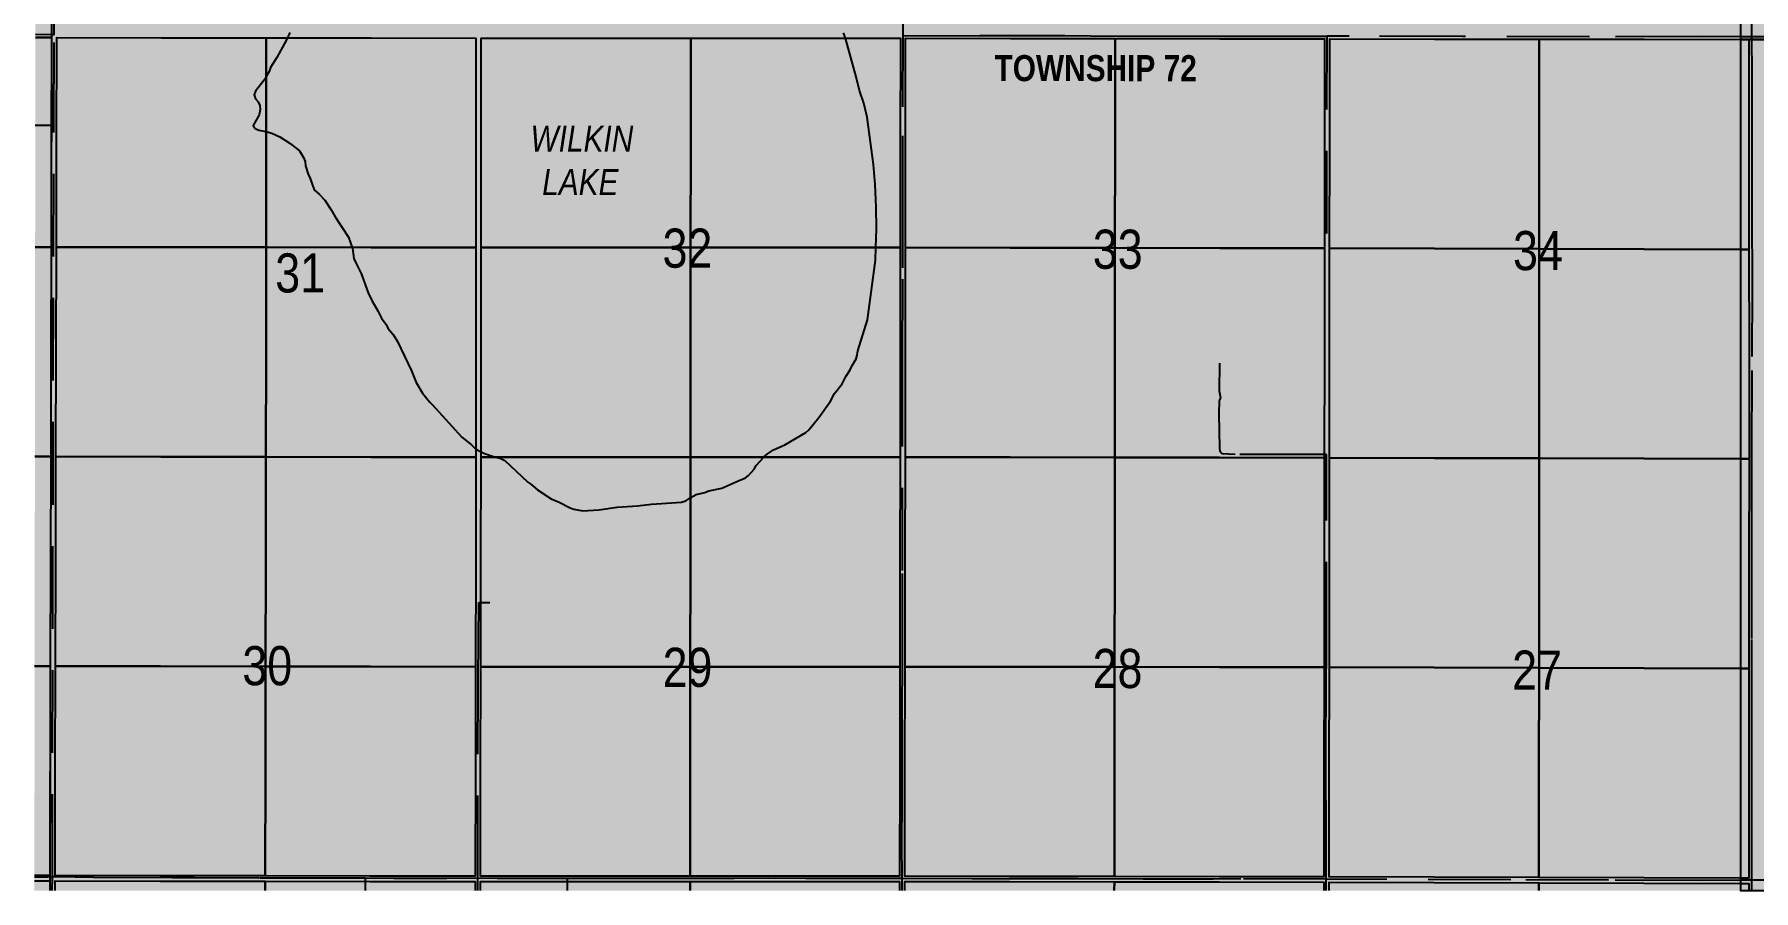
# Model space of a CAD drawing. Extents: x 357394 to 360637, y 6127381 to 6130734.
# Drawn here: x 358637 to 359297, y 6128886 to 6129215 of the extents above; entities that cross this region are included whole.
import ezdxf
from ezdxf.enums import TextEntityAlignment as Align

# ---------------------------------------------------------------- set-up
doc = ezdxf.new("R2010")
doc.units = 0
doc.header["$LTSCALE"] = 5
doc.linetypes.add('DASHED2', pattern=[9.525, 6.35, -3.175])
for name, color, linetype in [('D-TXT', 6, 'Continuous'), ('Quarters', 8, 'Continuous'), ('RoadSeg', 57, 'DASHED2'), ('S-7', 6, 'Continuous'), ('T-WATER', 160, 'Continuous'), ('T-WATER-H', 133, 'Continuous'), ('T-WATER-T', 170, 'Continuous'), ('Townships', 57, 'Continuous')]:
    doc.layers.add(name, color=color, linetype=linetype)
doc.layers.add('ROUTE-MAP-BACKGROUND-H', color=7, linetype='Continuous', true_color=0xf0ebff)
doc.layers.add('Sections', color=7, linetype='Continuous', true_color=0x13f661)
doc.styles.add('120', font='ARIALN.TTF', dxfattribs={"height": 13})
doc.styles.add('80L', font='ARIALN.TTF', dxfattribs={"height": 10})
doc.styles.add('BOLD', font='ARIALNB.TTF')

msp = doc.modelspace()

# ---------------------------------------------------------------- hatches: boundary and pattern name
at = {"layer": 'ROUTE-MAP-BACKGROUND-H'}
h = msp.add_hatch(color=256, dxfattribs=at)
h.dxf.hatch_style = 1
h.paths.add_polyline_path([(360599.435, 6129864.348), (358638.329, 6129864.348), (358637.169, 6128886.055), (360599.435, 6128886.055)])
at = {"layer": 'T-WATER-H', "linetype": 'Continuous'}
h = msp.add_hatch(color=256, dxfattribs=at)
h.dxf.hatch_style = 1
h.paths.add_polyline_path([(358956.768, 6129182.88), (358955.5, 6129188.225), (358953.846, 6129193.176), (358952.584, 6129198.336), (358948.496, 6129213.224), (358947.74, 6129215.239), (358946.549, 6129218.226), (358942.883, 6129229.593), (358940.934, 6129234.224), (358937.983, 6129242.018), (358935.39, 6129248.026), (358931.862, 6129255.102), (358930.177, 6129257.744), (358923.582, 6129263.823), (358922.26, 6129264.695), (358919.032, 6129265.589), (358916.191, 6129266.895), (358914.478, 6129267.429), (358905.333, 6129268.927), (358903.832, 6129268.978), (358901.229, 6129269.093), (358898.015, 6129269.587), (358889.034, 6129269.395), (358881.129, 6129269.445), (358879.335, 6129269.287), (358875.864, 6129268.477), (358871.323, 6129266.733), (358870.054, 6129265.793), (358868.472, 6129265.242), (358866.682, 6129264.985), (358861.179, 6129264.906), (358858.674, 6129265.126), (358853.64, 6129266.263), (358845.002, 6129270.889), (358843.189, 6129271.33), (358841.285, 6129271.469), (358838.155, 6129272.467), (358830.68, 6129278.022), (358827.385, 6129281.014), (358823.491, 6129284.078), (358820.844, 6129285.592), (358818.286, 6129287.409), (358816.963, 6129288.166), (358815.446, 6129288.717), (358813.732, 6129289.162), (358810.885, 6129290.669), (358808.84, 6129292.103), (358808.621, 6129292.278), (358807.388, 6129293.257), (358806.597, 6129294.243), (358805.686, 6129295.743), (358804.97, 6129296.977), (358803.544, 6129297.83), (358801.853, 6129297.576), (358796.161, 6129297.493), (358794.158, 6129297.629), (358792.265, 6129297.468), (358790.993, 6129296.628), (358790.133, 6129295.401), (358789.244, 6129291.975), (358787.18, 6129287.812), (358784.71, 6129283.835), (358784.053, 6129282.515), (358779.668, 6129275.978), (358774.077, 6129266.506), (358770.641, 6129261.499), (358766.806, 6129256.479), (358761.374, 6129251.408), (358757.668, 6129248.591), (358751.274, 6129242.293), (358748.597, 6129238.51), (358746.571, 6129236.247), (358741.52, 6129228.591), (358735.207, 6129215.416), (358734.786, 6129214.467), (358734.316, 6129213.407), (358733.943, 6129212.554), (358730.261, 6129205.841), (358727.788, 6129201.964), (358727.237, 6129200.448), (358726.057, 6129198.234), (358725.729, 6129197.601), (358722.083, 6129192.887), (358721.529, 6129191.47), (358722.08, 6129189.889), (358723.017, 6129188.72), (358723.66, 6129187.342), (358723.808, 6129185.848), (358723.473, 6129183.838), (358721.109, 6129179.665), (358721.946, 6129178.493), (358723.266, 6129177.836), (358726.035, 6129177.346), (358728.299, 6129176.698), (358731.339, 6129175.397), (358735.322, 6129172.727), (358738.908, 6129169.944), (358740.489, 6129167.397), (358741.036, 6129165.915), (358741.191, 6129164.222), (358742.295, 6129160.959), (358743.045, 6129159.385), (358744.483, 6129155.034), (358746.641, 6129153.205), (358748.608, 6129151.069), (358751.125, 6129147.353), (358752.613, 6129144.603), (358757.657, 6129136.87), (358759.284, 6129132.534), (358759.82, 6129128.645), (358760.473, 6129126.968), (358762.601, 6129122.939), (358765.238, 6129115.529), (358766.631, 6129112.576), (358768.959, 6129108.553), (358770.346, 6129105.8), (358772.124, 6129103.359), (358772.871, 6129101.884), (358774.847, 6129099.449), (358776.531, 6129096.805), (358781.891, 6129085.485), (358783.732, 6129081.047), (358786.06, 6129077.025), (358788.87, 6129073.518), (358790.004, 6129072.455), (358801.192, 6129060.123), (358804.885, 6129057.144), (358806.363, 6129055.737), (358806.507, 6129055.627), (358807.045, 6129055.215), (358808.373, 6129054.557), (358809.888, 6129053.807), (358813.326, 6129052.631), (358814.129, 6129052.426), (358816.145, 6129051.91), (358817.668, 6129051.159), (358824.262, 6129044.975), (358826.529, 6129042.85), (358827.755, 6129041.99), (358830.221, 6129039.87), (358835.527, 6129036.443), (358838.567, 6129035.142), (358842.733, 6129032.977), (358844.25, 6129032.426), (358847.668, 6129031.839), (358853.851, 6129032.237), (358860.817, 6129033.16), (358868.693, 6129033.713), (358874.068, 6129034.385), (358885.535, 6129035.153), (358887.216, 6129035.707), (358888.749, 6129036.655), (358888.884, 6129036.739), (358891.134, 6129038.129), (358894.409, 6129038.834), (358895.987, 6129039.484), (358901.05, 6129040.546), (358906.768, 6129043.029), (358910.121, 6129044.437), (358911.29, 6129045.374), (358913.41, 6129047.84), (358914.167, 6129049.164), (358917.061, 6129052.449), (358917.099, 6129052.492), (358918.423, 6129053.598), (358920.871, 6129055.176), (358925.207, 6129057.115), (358933.25, 6129061.871), (358934.417, 6129062.908), (358938.263, 6129067.629), (358942.761, 6129073.87), (358944.265, 6129076.816), (358947.144, 6129080.507), (358948.554, 6129083.353), (358950.271, 6129085.908), (358950.926, 6129087.328), (358952.537, 6129090.08), (358952.992, 6129091.494), (358953.238, 6129093.197), (358956.856, 6129105.106), (358959.925, 6129128.007), (358960.095, 6129132.895), (358960.342, 6129140.016), (358960.278, 6129148.31), (358959.899, 6129157.002), (358959.251, 6129164.773)])

# ---------------------------------------------------------------- linework, layer by layer
at = {"layer": 'Quarters'}
for points in [[(358637.557, 6129213.464), (358643.74, 6129213.446), (358643.663, 6129173.234), (358643.587, 6129133.022), (358637.462, 6129133.045)], [(359291.941, 6129212.743), (359295.154, 6129212.74), (359295.174, 6129172.444), (359295.194, 6129132.149), (359291.941, 6129132.158)], [(358637.462, 6129133.045), (358643.587, 6129133.022), (358643.509, 6129092.816), (358643.431, 6129052.61), (358637.366, 6129052.632)], [(359291.941, 6129132.158), (359295.194, 6129132.149), (359295.208, 6129091.953), (359295.223, 6129051.756), (359291.941, 6129051.765)], [(358637.366, 6129052.632), (358643.431, 6129052.61), (358643.351, 6129012.408), (358643.271, 6128972.206), (358637.271, 6128972.227)], [(359291.941, 6129051.765), (359295.223, 6129051.756), (359295.19, 6129011.512), (359295.158, 6128971.267), (359291.941, 6128971.277)], [(358637.271, 6128972.227), (358643.271, 6128972.206), (358643.191, 6128932.002), (358643.111, 6128891.799), (358637.176, 6128891.819)], [(359291.941, 6128971.277), (359295.158, 6128971.267), (359295.126, 6128931.056), (359295.093, 6128890.845), (359291.941, 6128890.855)], [(358637.173, 6128889.808), (358643.107, 6128889.788), (358643.099, 6128886.055)], [(358645.11, 6128886.055), (358645.117, 6128889.785), (358685.446, 6128889.724), (358725.774, 6128889.664), (358725.766, 6128886.055)], [(358725.766, 6128886.055), (358725.774, 6128889.664), (358766.052, 6128889.607), (358806.33, 6128889.551), (358806.323, 6128886.055)], [(358808.335, 6128886.055), (358808.342, 6128889.557), (358848.567, 6128889.567), (358888.793, 6128889.578), (358888.786, 6128886.055)], [(358888.786, 6128886.055), (358888.793, 6128889.578), (358929.009, 6128889.578), (358969.226, 6128889.579), (358969.221, 6128886.055)], [(358971.232, 6128886.055), (358971.237, 6128889.576), (359011.435, 6128889.518), (359051.634, 6128889.46), (359051.629, 6128886.055)], [(359051.629, 6128886.055), (359051.634, 6128889.46), (359091.831, 6128889.395), (359132.028, 6128889.33), (359132.023, 6128886.055)], [(359134.034, 6128886.055), (359134.038, 6128889.324), (359174.302, 6128889.201), (359214.565, 6128889.079), (359214.562, 6128886.055)], [(359214.562, 6128886.055), (359214.565, 6128889.079), (359254.828, 6128888.957), (359295.092, 6128888.834), (359295.089, 6128886.055)], [(359291.941, 6128888.844), (359295.092, 6128888.834), (359295.089, 6128886.055)]]:
    msp.add_lwpolyline(points, dxfattribs=at)
for points in [[(358726.14, 6129173.147), (358726.1, 6129132.948), (358685.849, 6129132.985), (358645.597, 6129133.021), (358645.674, 6129173.232), (358645.751, 6129213.443), (358685.965, 6129213.395), (358726.179, 6129213.346), (358726.14, 6129173.147)], [(358806.604, 6129173.07), (358806.609, 6129132.885), (358766.355, 6129132.916), (358726.1, 6129132.948), (358726.14, 6129173.147), (358726.179, 6129213.346), (358766.39, 6129213.3), (358806.6, 6129213.255), (358806.604, 6129173.07)], [(358889.04, 6129173.002), (358889.03, 6129132.837), (358848.825, 6129132.86), (358808.62, 6129132.884), (358808.621, 6129173.07), (358808.622, 6129213.256), (358848.836, 6129213.212), (358889.05, 6129213.167), (358889.04, 6129173.002)], [(358969.456, 6129132.823), (358929.243, 6129132.83), (358889.03, 6129132.837), (358889.04, 6129173.002), (358889.05, 6129213.167), (358929.278, 6129213.159), (358969.505, 6129213.151), (358969.481, 6129172.987), (358969.456, 6129132.823)], [(359051.94, 6129213.037), (359051.903, 6129172.873), (359051.867, 6129132.708), (359011.667, 6129132.764), (358971.466, 6129132.82), (358971.491, 6129172.984), (358971.516, 6129213.148), (359011.728, 6129213.092), (359051.94, 6129213.037)], [(359051.867, 6129132.708), (359051.903, 6129172.873), (359051.94, 6129213.037), (359092.122, 6129212.974), (359132.305, 6129212.912), (359132.28, 6129172.763), (359132.254, 6129132.615), (359092.061, 6129132.662), (359051.867, 6129132.708)], [(359214.731, 6129172.602), (359214.727, 6129132.379), (359174.496, 6129132.494), (359134.265, 6129132.609), (359134.291, 6129172.759), (359134.316, 6129212.909), (359174.526, 6129212.867), (359214.735, 6129212.825), (359214.731, 6129172.602)], [(359295.174, 6129172.444), (359295.194, 6129132.149), (359254.96, 6129132.264), (359214.727, 6129132.379), (359214.731, 6129172.602), (359214.735, 6129212.825), (359254.944, 6129212.782), (359295.154, 6129212.74), (359295.174, 6129172.444)], [(358726.059, 6129092.711), (358726.017, 6129052.474), (358685.729, 6129052.54), (358645.442, 6129052.606), (358645.519, 6129092.814), (358645.597, 6129133.021), (358685.849, 6129132.985), (358726.1, 6129132.948), (358726.059, 6129092.711)], [(358806.611, 6129092.619), (358806.613, 6129052.354), (358766.315, 6129052.414), (358726.017, 6129052.474), (358726.059, 6129092.711), (358726.1, 6129132.948), (358766.355, 6129132.916), (358806.609, 6129132.885), (358806.611, 6129092.619)], [(358889.02, 6129092.604), (358889.011, 6129052.37), (358848.818, 6129052.362), (358808.624, 6129052.354), (358808.622, 6129092.619), (358808.62, 6129132.884), (358848.825, 6129132.86), (358889.03, 6129132.837), (358889.02, 6129092.604)], [(358969.456, 6129132.823), (358969.436, 6129092.611), (358969.415, 6129052.399), (358929.213, 6129052.384), (358889.011, 6129052.37), (358889.02, 6129092.604), (358889.03, 6129132.837), (358929.243, 6129132.83), (358969.456, 6129132.823)], [(359051.841, 6129092.503), (359051.814, 6129052.297), (359011.62, 6129052.347), (358971.426, 6129052.397), (358971.446, 6129092.608), (358971.466, 6129132.82), (359011.667, 6129132.764), (359051.867, 6129132.708), (359051.841, 6129092.503)], [(359132.229, 6129092.406), (359132.203, 6129052.198), (359092.009, 6129052.247), (359051.814, 6129052.297), (359051.841, 6129092.503), (359051.867, 6129132.708), (359092.061, 6129132.662), (359132.254, 6129132.615), (359132.229, 6129092.406)], [(359214.723, 6129092.177), (359214.718, 6129051.974), (359174.466, 6129052.083), (359134.214, 6129052.192), (359134.24, 6129092.401), (359134.265, 6129132.609), (359174.496, 6129132.494), (359214.727, 6129132.379), (359214.723, 6129092.177)], [(359295.208, 6129091.953), (359295.223, 6129051.756), (359254.971, 6129051.865), (359214.718, 6129051.974), (359214.723, 6129092.177), (359214.727, 6129132.379), (359254.96, 6129132.264), (359295.194, 6129132.149), (359295.208, 6129091.953)], [(358725.954, 6129012.278), (358725.891, 6128972.082), (358685.586, 6128972.143), (358645.282, 6128972.203), (358645.362, 6129012.405), (358645.442, 6129052.606), (358685.729, 6129052.54), (358726.017, 6129052.474), (358725.954, 6129012.278)], [(358806.544, 6129012.157), (358806.474, 6128971.96), (358766.183, 6128972.021), (358725.891, 6128972.082), (358725.954, 6129012.278), (358726.017, 6129052.474), (358766.315, 6129052.414), (358806.613, 6129052.354), (358806.544, 6129012.157)], [(358888.958, 6129012.175), (358888.905, 6128971.981), (358848.695, 6128971.971), (358808.485, 6128971.961), (358808.555, 6129012.157), (358808.624, 6129052.354), (358848.818, 6129052.362), (358889.011, 6129052.37), (358888.958, 6129012.175)], [(358969.369, 6129012.197), (358969.322, 6128971.995), (358929.114, 6128971.988), (358888.905, 6128971.981), (358888.958, 6129012.175), (358889.011, 6129052.37), (358929.213, 6129052.384), (358969.415, 6129052.399), (358969.369, 6129012.197)], [(359051.771, 6129012.096), (359051.727, 6128971.895), (359011.53, 6128971.944), (358971.333, 6128971.993), (358971.379, 6129012.195), (358971.426, 6129052.397), (359011.62, 6129052.347), (359051.814, 6129052.297), (359051.771, 6129012.096)], [(359132.176, 6129011.992), (359132.149, 6128971.786), (359091.938, 6128971.84), (359051.727, 6128971.895), (359051.771, 6129012.096), (359051.814, 6129052.297), (359092.009, 6129052.247), (359132.203, 6129052.198), (359132.176, 6129011.992)], [(359214.681, 6129011.749), (359214.643, 6128971.524), (359174.401, 6128971.652), (359134.159, 6128971.78), (359134.187, 6129011.986), (359134.214, 6129052.192), (359174.466, 6129052.083), (359214.718, 6129051.974), (359214.681, 6129011.749)], [(359295.19, 6129011.512), (359295.158, 6128971.267), (359254.9, 6128971.395), (359214.643, 6128971.524), (359214.681, 6129011.749), (359214.718, 6129051.974), (359254.971, 6129051.865), (359295.223, 6129051.756), (359295.19, 6129011.512)], [(358725.834, 6128931.878), (358725.777, 6128891.674), (358685.449, 6128891.735), (358645.121, 6128891.796), (358645.202, 6128932), (358645.282, 6128972.203), (358685.586, 6128972.143), (358725.891, 6128972.082), (358725.834, 6128931.878)], [(358806.404, 6128931.761), (358806.334, 6128891.562), (358766.056, 6128891.618), (358725.777, 6128891.674), (358725.834, 6128931.878), (358725.891, 6128972.082), (358766.183, 6128972.021), (358806.474, 6128971.96), (358806.404, 6128931.761)], [(358888.85, 6128931.785), (358888.795, 6128891.588), (358848.57, 6128891.578), (358808.346, 6128891.567), (358808.415, 6128931.764), (358808.485, 6128971.961), (358848.695, 6128971.971), (358888.905, 6128971.981), (358888.85, 6128931.785)], [(358969.276, 6128931.793), (358969.229, 6128891.59), (358929.012, 6128891.589), (358888.795, 6128891.588), (358888.85, 6128931.785), (358888.905, 6128971.981), (358929.114, 6128971.988), (358969.322, 6128971.995), (358969.276, 6128931.793)], [(359051.682, 6128931.682), (359051.636, 6128891.47), (359011.438, 6128891.529), (358971.239, 6128891.587), (358971.286, 6128931.79), (358971.333, 6128971.993), (359011.53, 6128971.944), (359051.727, 6128971.895), (359051.682, 6128931.682)], [(359132.09, 6128931.563), (359132.031, 6128891.341), (359091.833, 6128891.405), (359051.636, 6128891.47), (359051.682, 6128931.682), (359051.727, 6128971.895), (359091.938, 6128971.84), (359132.149, 6128971.786), (359132.09, 6128931.563)], [(359214.605, 6128931.307), (359214.567, 6128891.09), (359174.304, 6128891.212), (359134.041, 6128891.335), (359134.1, 6128931.557), (359134.159, 6128971.78), (359174.401, 6128971.652), (359214.643, 6128971.524), (359214.605, 6128931.307)], [(359295.126, 6128931.056), (359295.093, 6128890.845), (359254.83, 6128890.967), (359214.567, 6128891.09), (359214.605, 6128931.307), (359214.643, 6128971.524), (359254.9, 6128971.395), (359295.158, 6128971.267), (359295.126, 6128931.056)]]:
    msp.add_lwpolyline(points, close=True, dxfattribs=at)
at = {"layer": 'RoadSeg'}
for p, q in [((358644.703, 6129214.529), (358645.075, 6129375.872)), ((358643.805, 6129214.548), (358637.558, 6129214.565)), ((358644.703, 6129214.529), (358643.805, 6129214.548)), ((358644.634, 6129179.849), (358644.703, 6129214.529)), ((359133.129, 6129138.23), (359133.267, 6129213.949)), ((359459.002, 6129213.666), (359296.335, 6129213.775)), ((358643.719, 6129179.836), (358644.634, 6129179.849)), ((358644.058, 6128891.295), (358644.634, 6129179.849)), ((358644.058, 6128891.295), (358642.378, 6128891.208)), ((358644.047, 6128886.055), (358644.058, 6128891.295)), ((358645.776, 6128891.317), (358644.058, 6128891.295)), ((358764.161, 6128890.79), (358764.177, 6128886.055)), ((358841.791, 6128886.055), (358841.745, 6128890.759))]:
    msp.add_line(p, q, dxfattribs=at)
for points in [[(358970.533, 6129214.207), (358970.609, 6129290.477), (358970.478, 6129323.906), (358970.43, 6129343.423), (358970.417, 6129360.584), (358970.456, 6129382.565), (358970.501, 6129401.774), (358970.541, 6129421.791), (358970.553, 6129449.788), (358970.956, 6129528.723), (358970.889, 6129535.936)], [(359296.335, 6129213.775), (359296.416, 6129234.958), (359296.41, 6129248.548), (359296.437, 6129270.476), (359296.435, 6129325.322), (359296.445, 6129336.31), (359296.457, 6129344.923), (359296.542, 6129361.716), (359296.474, 6129374.73)], [(359296.335, 6129213.775), (359296.416, 6129234.958), (359296.41, 6129248.548), (359296.437, 6129270.476), (359296.435, 6129325.322), (359296.445, 6129336.31), (359296.457, 6129344.923), (359296.542, 6129361.716), (359296.474, 6129374.73)], [(358970.178, 6128890.701), (358970.087, 6128904.386), (358970.167, 6128919.937), (358970.181, 6128931.524), (358970.206, 6128953), (358970.322, 6128976.063), (358970.355, 6129008.875), (358970.36, 6129058.084), (358970.378, 6129088.958), (358970.419, 6129125.035), (358970.441, 6129143.914), (358970.49, 6129186.821), (358970.533, 6129214.207)], [(358970.533, 6129214.207), (358985.651, 6129214.072), (359000.018, 6129214.182), (359013.25, 6129214.213), (359022.513, 6129214.221), (359032.646, 6129214.174), (359052.645, 6129214.01), (359065.817, 6129213.978), (359072.203, 6129214.013), (359085.521, 6129213.989), (359099.582, 6129213.965), (359120.466, 6129213.953), (359133.267, 6129213.949)], [(359296.335, 6129213.775), (359275.752, 6129213.797), (359234.049, 6129213.752), (359185.124, 6129213.849), (359141.744, 6129213.934), (359133.267, 6129213.949)], [(359296.335, 6129213.775), (359291.941, 6129213.78)], [(359296.292, 6128890.029), (359296.23, 6128903.89), (359296.259, 6128914.327), (359296.32, 6128936.189), (359296.327, 6128950.688), (359296.336, 6128982.817), (359296.302, 6128995.275), (359296.286, 6129014.215), (359296.312, 6129032.987), (359296.29, 6129053.963), (359296.367, 6129090.997), (359296.509, 6129116.848), (359296.413, 6129147.879), (359296.415, 6129169.774), (359296.378, 6129199.398), (359296.335, 6129213.775)], [(359296.292, 6128890.029), (359296.23, 6128903.89), (359296.259, 6128914.327), (359296.32, 6128936.189), (359296.327, 6128950.688), (359296.336, 6128982.817), (359296.302, 6128995.275), (359296.286, 6129014.215), (359296.312, 6129032.987), (359296.29, 6129053.963), (359296.367, 6129090.997), (359296.509, 6129116.848), (359296.413, 6129147.879), (359296.415, 6129169.774), (359296.378, 6129199.398), (359296.335, 6129213.775)], [(358637.517, 6129179.839), (358643.719, 6129179.836)], [(359133.033, 6129053.489), (359131.515, 6129053.448), (359098.008, 6129053.373), (359092.896, 6129053.709), (359092.267, 6129054.589), (359092.123, 6129055.985), (359091.905, 6129068.981), (359092.039, 6129074.187), (359092.512, 6129075.004), (359092.026, 6129077.688), (359092.179, 6129088.497)], [(359132.909, 6128890.409), (359132.886, 6128909.689), (359132.798, 6128931.727), (359132.813, 6128940.929), (359132.959, 6128964.112), (359133.044, 6128978.217), (359133.043, 6128980.529), (359133.033, 6129053.489)], [(358807.332, 6128890.784), (358807.422, 6128963.024), (358807.481, 6128967.427), (358807.79, 6128996.603), (358811.939, 6128996.656)], [(358642.378, 6128891.208), (358637.175, 6128891.154)], [(358764.161, 6128890.79), (358762.939, 6128890.792), (358755.287, 6128890.835), (358723.28, 6128890.842), (358698.466, 6128890.91), (358690.008, 6128890.932), (358659.817, 6128891.039), (358645.776, 6128891.317)], [(358807.332, 6128890.784), (358795.485, 6128890.761), (358775.118, 6128890.768), (358764.161, 6128890.79)], [(358807.31, 6128886.055), (358807.332, 6128890.784)], [(358841.745, 6128890.759), (358827.886, 6128890.746), (358814.777, 6128890.739), (358807.332, 6128890.784)], [(358970.178, 6128890.701), (358956.586, 6128890.688), (358941.983, 6128890.701), (358933.173, 6128890.7), (358921.57, 6128890.865), (358905.773, 6128890.721), (358884.583, 6128890.664), (358871.186, 6128890.647), (358851.539, 6128890.761), (358841.745, 6128890.759)], [(358970.149, 6128886.055), (358970.178, 6128890.701)], [(359132.909, 6128890.409), (359100.204, 6128890.533), (359089.565, 6128890.472), (359062.66, 6128890.506), (359037.791, 6128890.627), (359018.304, 6128890.624), (358997.034, 6128890.637), (358970.178, 6128890.701)], [(359132.902, 6128886.055), (359132.909, 6128890.409)], [(359296.292, 6128890.029), (359275.634, 6128889.985), (359241.254, 6128890.052), (359203.845, 6128890.168), (359132.909, 6128890.409)], [(359296.292, 6128890.029), (359291.941, 6128890.019)], [(359458.852, 6128890.102), (359443.627, 6128890.03), (359432.155, 6128890.05), (359414.205, 6128890.05), (359384.226, 6128890.087), (359361.225, 6128890.096), (359335.656, 6128890.059), (359315.214, 6128890.018), (359296.292, 6128890.029)], [(359296.332, 6128886.055), (359296.292, 6128890.029)], [(359296.332, 6128886.055), (359296.292, 6128890.029)]]:
    msp.add_lwpolyline(points, dxfattribs=at)
at = {"layer": 'ROUTE-MAP-BACKGROUND-H'}
msp.add_lwpolyline([(360599.435, 6129864.348), (359291.941, 6129864.348), (359291.941, 6128886.055), (360599.435, 6128886.055)], close=True, dxfattribs=at)
at = {"layer": 'Sections'}
for points in [[(358637.557, 6129213.464), (358643.74, 6129213.446), (358643.663, 6129173.234), (358643.587, 6129133.022), (358643.509, 6129092.816), (358643.431, 6129052.61), (358637.366, 6129052.632)], [(359291.941, 6129212.743), (359295.154, 6129212.74), (359295.174, 6129172.444), (359295.194, 6129132.149), (359295.208, 6129091.953), (359295.223, 6129051.756), (359291.941, 6129051.765)], [(358637.366, 6129052.632), (358643.431, 6129052.61), (358643.351, 6129012.408), (358643.271, 6128972.206), (358643.191, 6128932.002), (358643.111, 6128891.799), (358637.176, 6128891.819)], [(359291.941, 6129051.765), (359295.223, 6129051.756), (359295.19, 6129011.512), (359295.158, 6128971.267), (359295.126, 6128931.056), (359295.093, 6128890.845), (359291.941, 6128890.855)], [(358637.173, 6128889.808), (358643.107, 6128889.788), (358643.099, 6128886.055)], [(358645.11, 6128886.055), (358645.117, 6128889.785), (358685.446, 6128889.724), (358725.774, 6128889.664), (358766.052, 6128889.607), (358806.33, 6128889.551), (358806.323, 6128886.055)], [(358808.335, 6128886.055), (358808.342, 6128889.557), (358848.567, 6128889.567), (358888.793, 6128889.578), (358929.009, 6128889.578), (358969.226, 6128889.579), (358969.221, 6128886.055)], [(358971.232, 6128886.055), (358971.237, 6128889.576), (359011.435, 6128889.518), (359051.634, 6128889.46), (359091.831, 6128889.395), (359132.028, 6128889.33), (359132.023, 6128886.055)], [(359134.034, 6128886.055), (359134.038, 6128889.324), (359174.302, 6128889.201), (359214.565, 6128889.079), (359254.828, 6128888.957), (359295.092, 6128888.834), (359295.089, 6128886.055)], [(359291.941, 6128888.844), (359295.092, 6128888.834), (359295.089, 6128886.055)]]:
    msp.add_lwpolyline(points, dxfattribs=at)
for points in [[(358806.613, 6129052.354), (358766.315, 6129052.414), (358726.017, 6129052.474), (358685.729, 6129052.54), (358645.442, 6129052.606), (358645.519, 6129092.814), (358645.597, 6129133.021), (358645.674, 6129173.232), (358645.751, 6129213.443), (358685.965, 6129213.395), (358726.179, 6129213.346), (358766.39, 6129213.3), (358806.6, 6129213.255), (358806.604, 6129173.07), (358806.609, 6129132.885), (358806.611, 6129092.619), (358806.613, 6129052.354)], [(358969.415, 6129052.399), (358929.213, 6129052.384), (358889.011, 6129052.37), (358848.818, 6129052.362), (358808.624, 6129052.354), (358808.622, 6129092.619), (358808.62, 6129132.884), (358808.621, 6129173.07), (358808.622, 6129213.256), (358848.836, 6129213.212), (358889.05, 6129213.167), (358929.278, 6129213.159), (358969.505, 6129213.151), (358969.481, 6129172.987), (358969.456, 6129132.823), (358969.436, 6129092.611), (358969.415, 6129052.399)], [(359132.203, 6129052.198), (359092.009, 6129052.247), (359051.814, 6129052.297), (359011.62, 6129052.347), (358971.426, 6129052.397), (358971.446, 6129092.608), (358971.466, 6129132.82), (358971.491, 6129172.984), (358971.516, 6129213.148), (359011.728, 6129213.092), (359051.94, 6129213.037), (359092.122, 6129212.974), (359132.305, 6129212.912), (359132.28, 6129172.763), (359132.254, 6129132.615), (359132.229, 6129092.406), (359132.203, 6129052.198)], [(359295.223, 6129051.756), (359254.971, 6129051.865), (359214.718, 6129051.974), (359174.466, 6129052.083), (359134.214, 6129052.192), (359134.24, 6129092.401), (359134.265, 6129132.609), (359134.291, 6129172.759), (359134.316, 6129212.909), (359174.526, 6129212.867), (359214.735, 6129212.825), (359254.944, 6129212.782), (359295.154, 6129212.74), (359295.174, 6129172.444), (359295.194, 6129132.149), (359295.208, 6129091.953), (359295.223, 6129051.756)], [(358806.613, 6129052.354), (358806.544, 6129012.157), (358806.474, 6128971.96), (358806.404, 6128931.761), (358806.334, 6128891.562), (358766.056, 6128891.618), (358725.777, 6128891.674), (358685.449, 6128891.735), (358645.121, 6128891.796), (358645.202, 6128932), (358645.282, 6128972.203), (358645.362, 6129012.405), (358645.442, 6129052.606), (358685.729, 6129052.54), (358726.017, 6129052.474), (358766.315, 6129052.414), (358806.613, 6129052.354)], [(358969.415, 6129052.399), (358969.369, 6129012.197), (358969.322, 6128971.995), (358969.276, 6128931.793), (358969.229, 6128891.59), (358929.012, 6128891.589), (358888.795, 6128891.588), (358848.57, 6128891.578), (358808.346, 6128891.567), (358808.415, 6128931.764), (358808.485, 6128971.961), (358808.555, 6129012.157), (358808.624, 6129052.354), (358848.818, 6129052.362), (358889.011, 6129052.37), (358929.213, 6129052.384), (358969.415, 6129052.399)], [(359132.203, 6129052.198), (359132.176, 6129011.992), (359132.149, 6128971.786), (359132.09, 6128931.563), (359132.031, 6128891.341), (359091.833, 6128891.405), (359051.636, 6128891.47), (359011.438, 6128891.529), (358971.239, 6128891.587), (358971.286, 6128931.79), (358971.333, 6128971.993), (358971.379, 6129012.195), (358971.426, 6129052.397), (359011.62, 6129052.347), (359051.814, 6129052.297), (359092.009, 6129052.247), (359132.203, 6129052.198)], [(359295.223, 6129051.756), (359295.19, 6129011.512), (359295.158, 6128971.267), (359295.126, 6128931.056), (359295.093, 6128890.845), (359254.83, 6128890.967), (359214.567, 6128891.09), (359174.304, 6128891.212), (359134.041, 6128891.335), (359134.1, 6128931.557), (359134.159, 6128971.78), (359134.187, 6129011.986), (359134.214, 6129052.192), (359174.466, 6129052.083), (359214.718, 6129051.974), (359254.971, 6129051.865), (359295.223, 6129051.756)]]:
    msp.add_lwpolyline(points, close=True, dxfattribs=at)
at = {"layer": 'T-WATER', "flags": 128}
msp.add_lwpolyline([(358735.207, 6129215.416), (358734.786, 6129214.467), (358734.316, 6129213.407), (358733.943, 6129212.554), (358730.261, 6129205.841), (358727.788, 6129201.964), (358727.237, 6129200.448), (358726.057, 6129198.234), (358725.729, 6129197.601), (358722.083, 6129192.887), (358721.529, 6129191.47), (358722.08, 6129189.889), (358723.017, 6129188.72), (358723.66, 6129187.342), (358723.808, 6129185.848), (358723.473, 6129183.838), (358721.109, 6129179.665), (358721.946, 6129178.493), (358723.266, 6129177.836), (358726.035, 6129177.346), (358728.299, 6129176.698), (358731.339, 6129175.397), (358735.322, 6129172.727), (358738.908, 6129169.944), (358740.489, 6129167.397), (358741.036, 6129165.915), (358741.191, 6129164.222), (358742.295, 6129160.959), (358743.045, 6129159.385), (358744.483, 6129155.034), (358746.641, 6129153.205), (358748.608, 6129151.069), (358751.125, 6129147.353), (358752.613, 6129144.603), (358757.657, 6129136.87), (358759.284, 6129132.534), (358759.82, 6129128.645), (358760.473, 6129126.968), (358762.601, 6129122.939), (358765.238, 6129115.529), (358766.631, 6129112.576), (358768.959, 6129108.553), (358770.346, 6129105.8), (358772.124, 6129103.359), (358772.871, 6129101.884), (358774.847, 6129099.449), (358776.531, 6129096.805), (358781.891, 6129085.485), (358783.732, 6129081.047), (358786.06, 6129077.025), (358788.87, 6129073.518), (358790.004, 6129072.455), (358801.192, 6129060.123), (358804.885, 6129057.144), (358806.363, 6129055.737), (358806.507, 6129055.627), (358807.045, 6129055.215), (358808.373, 6129054.557), (358809.888, 6129053.807), (358813.326, 6129052.631), (358814.129, 6129052.426), (358816.145, 6129051.91), (358817.668, 6129051.159), (358824.262, 6129044.975), (358826.529, 6129042.85), (358827.755, 6129041.99), (358830.221, 6129039.87), (358835.527, 6129036.443), (358838.567, 6129035.142), (358842.733, 6129032.977), (358844.25, 6129032.426), (358847.668, 6129031.839), (358853.851, 6129032.237), (358860.817, 6129033.16), (358868.693, 6129033.713), (358874.068, 6129034.385), (358885.535, 6129035.153), (358887.216, 6129035.707), (358888.749, 6129036.655), (358888.884, 6129036.739), (358891.134, 6129038.129), (358894.409, 6129038.834), (358895.987, 6129039.484), (358901.05, 6129040.546), (358906.768, 6129043.029), (358910.121, 6129044.437), (358911.29, 6129045.374), (358913.41, 6129047.84), (358914.167, 6129049.164), (358917.061, 6129052.449), (358917.099, 6129052.492), (358918.423, 6129053.598), (358920.871, 6129055.176), (358925.207, 6129057.115), (358933.25, 6129061.871), (358934.417, 6129062.908), (358938.263, 6129067.629), (358942.761, 6129073.87), (358944.265, 6129076.816), (358947.144, 6129080.507), (358948.554, 6129083.353), (358950.271, 6129085.908), (358950.926, 6129087.328), (358952.537, 6129090.08), (358952.992, 6129091.494), (358953.238, 6129093.197), (358956.856, 6129105.106), (358959.925, 6129128.007), (358960.095, 6129132.895), (358960.342, 6129140.016), (358960.278, 6129148.31), (358959.899, 6129157.002), (358959.251, 6129164.773), (358956.768, 6129182.88), (358955.5, 6129188.225), (358953.846, 6129193.176), (358952.584, 6129198.336), (358948.496, 6129213.224), (358947.74, 6129215.239)], dxfattribs=at)
at = {"layer": 'Townships'}
for points in [[(358645.193, 6129864.348), (358645.19, 6129862.812), (358645.185, 6129860.801), (358645.008, 6129780.381), (358644.834, 6129699.96), (358644.653, 6129619.548), (358644.478, 6129539.13), (358644.473, 6129537.119), (358644.297, 6129456.701), (358644.121, 6129376.27), (358643.939, 6129295.866), (358643.744, 6129215.457), (358643.74, 6129213.446), (358637.557, 6129213.464)], [(359291.941, 6129863.328), (359620.646, 6129863.569), (359620.646, 6129861.552), (359620.646, 6129859.542), (359620.657, 6129779.175), (359620.689, 6129698.8), (359620.722, 6129618.489), (359620.76, 6129538.036), (359620.761, 6129536.013), (359620.786, 6129455.598), (359620.783, 6129375.214), (359620.813, 6129294.813), (359620.846, 6129214.413), (359620.846, 6129212.404), (359540.446, 6129212.487), (359460.022, 6129212.567), (359458.011, 6129212.569), (359377.585, 6129212.653), (359297.165, 6129212.738), (359295.154, 6129212.74), (359291.941, 6129212.743)], [(358637.557, 6129213.464), (358643.74, 6129213.446), (358643.587, 6129133.022), (358643.431, 6129052.61), (358643.271, 6128972.206), (358643.111, 6128891.799), (358643.107, 6128889.788), (358643.099, 6128886.055)], [(359291.941, 6129212.743), (359295.154, 6129212.74), (359297.165, 6129212.738), (359377.585, 6129212.653), (359458.011, 6129212.569), (359460.022, 6129212.567), (359540.446, 6129212.487), (359620.846, 6129212.404), (359620.844, 6129131.973), (359620.862, 6129051.606), (359620.858, 6128971.214), (359620.835, 6128890.791), (359620.835, 6128888.781), (359620.834, 6128886.055)]]:
    msp.add_lwpolyline(points, dxfattribs=at)

# ---------------------------------------------------------------- texts
at = {"layer": 'D-TXT', "style": 'BOLD'}
msp.add_text('TOWNSHIP 72', height=9.99777, rotation=359.993809, dxfattribs=at).set_placement((359044.462, 6129196.705), align=Align.CENTER)
at = {"layer": 'S-7', "style": '120'}
for s, p in [('32', (358878.246, 6129125.132)), ('33', (359043.392, 6129124.71)), ('34', (359204.655, 6129124.186)), ('31', (358729.605, 6129115.609)), ('30', (358717.002, 6128964.889)), ('29', (358878.283, 6128964.26)), ('28', (359043.303, 6128963.811)), ('27', (359204.303, 6128963.182))]:
    msp.add_text(s, height=14.9967, dxfattribs=at).set_placement(p)
at = {"layer": 'T-WATER-T', "insert": (358814.074, 6129179.647), "char_height": 9.9951, "attachment_point": 1, "style": '80L'}
msp.add_mtext_dynamic_manual_height_columns('\\pi13.498;{\\fArial Narrow|b0|i1|c0|p34;WILKIN \\P\\pi17.981;LAKE}', width=65.36818, gutter_width=50.002, heights=[0], dxfattribs=at)

doc.saveas('drawing.dxf')
